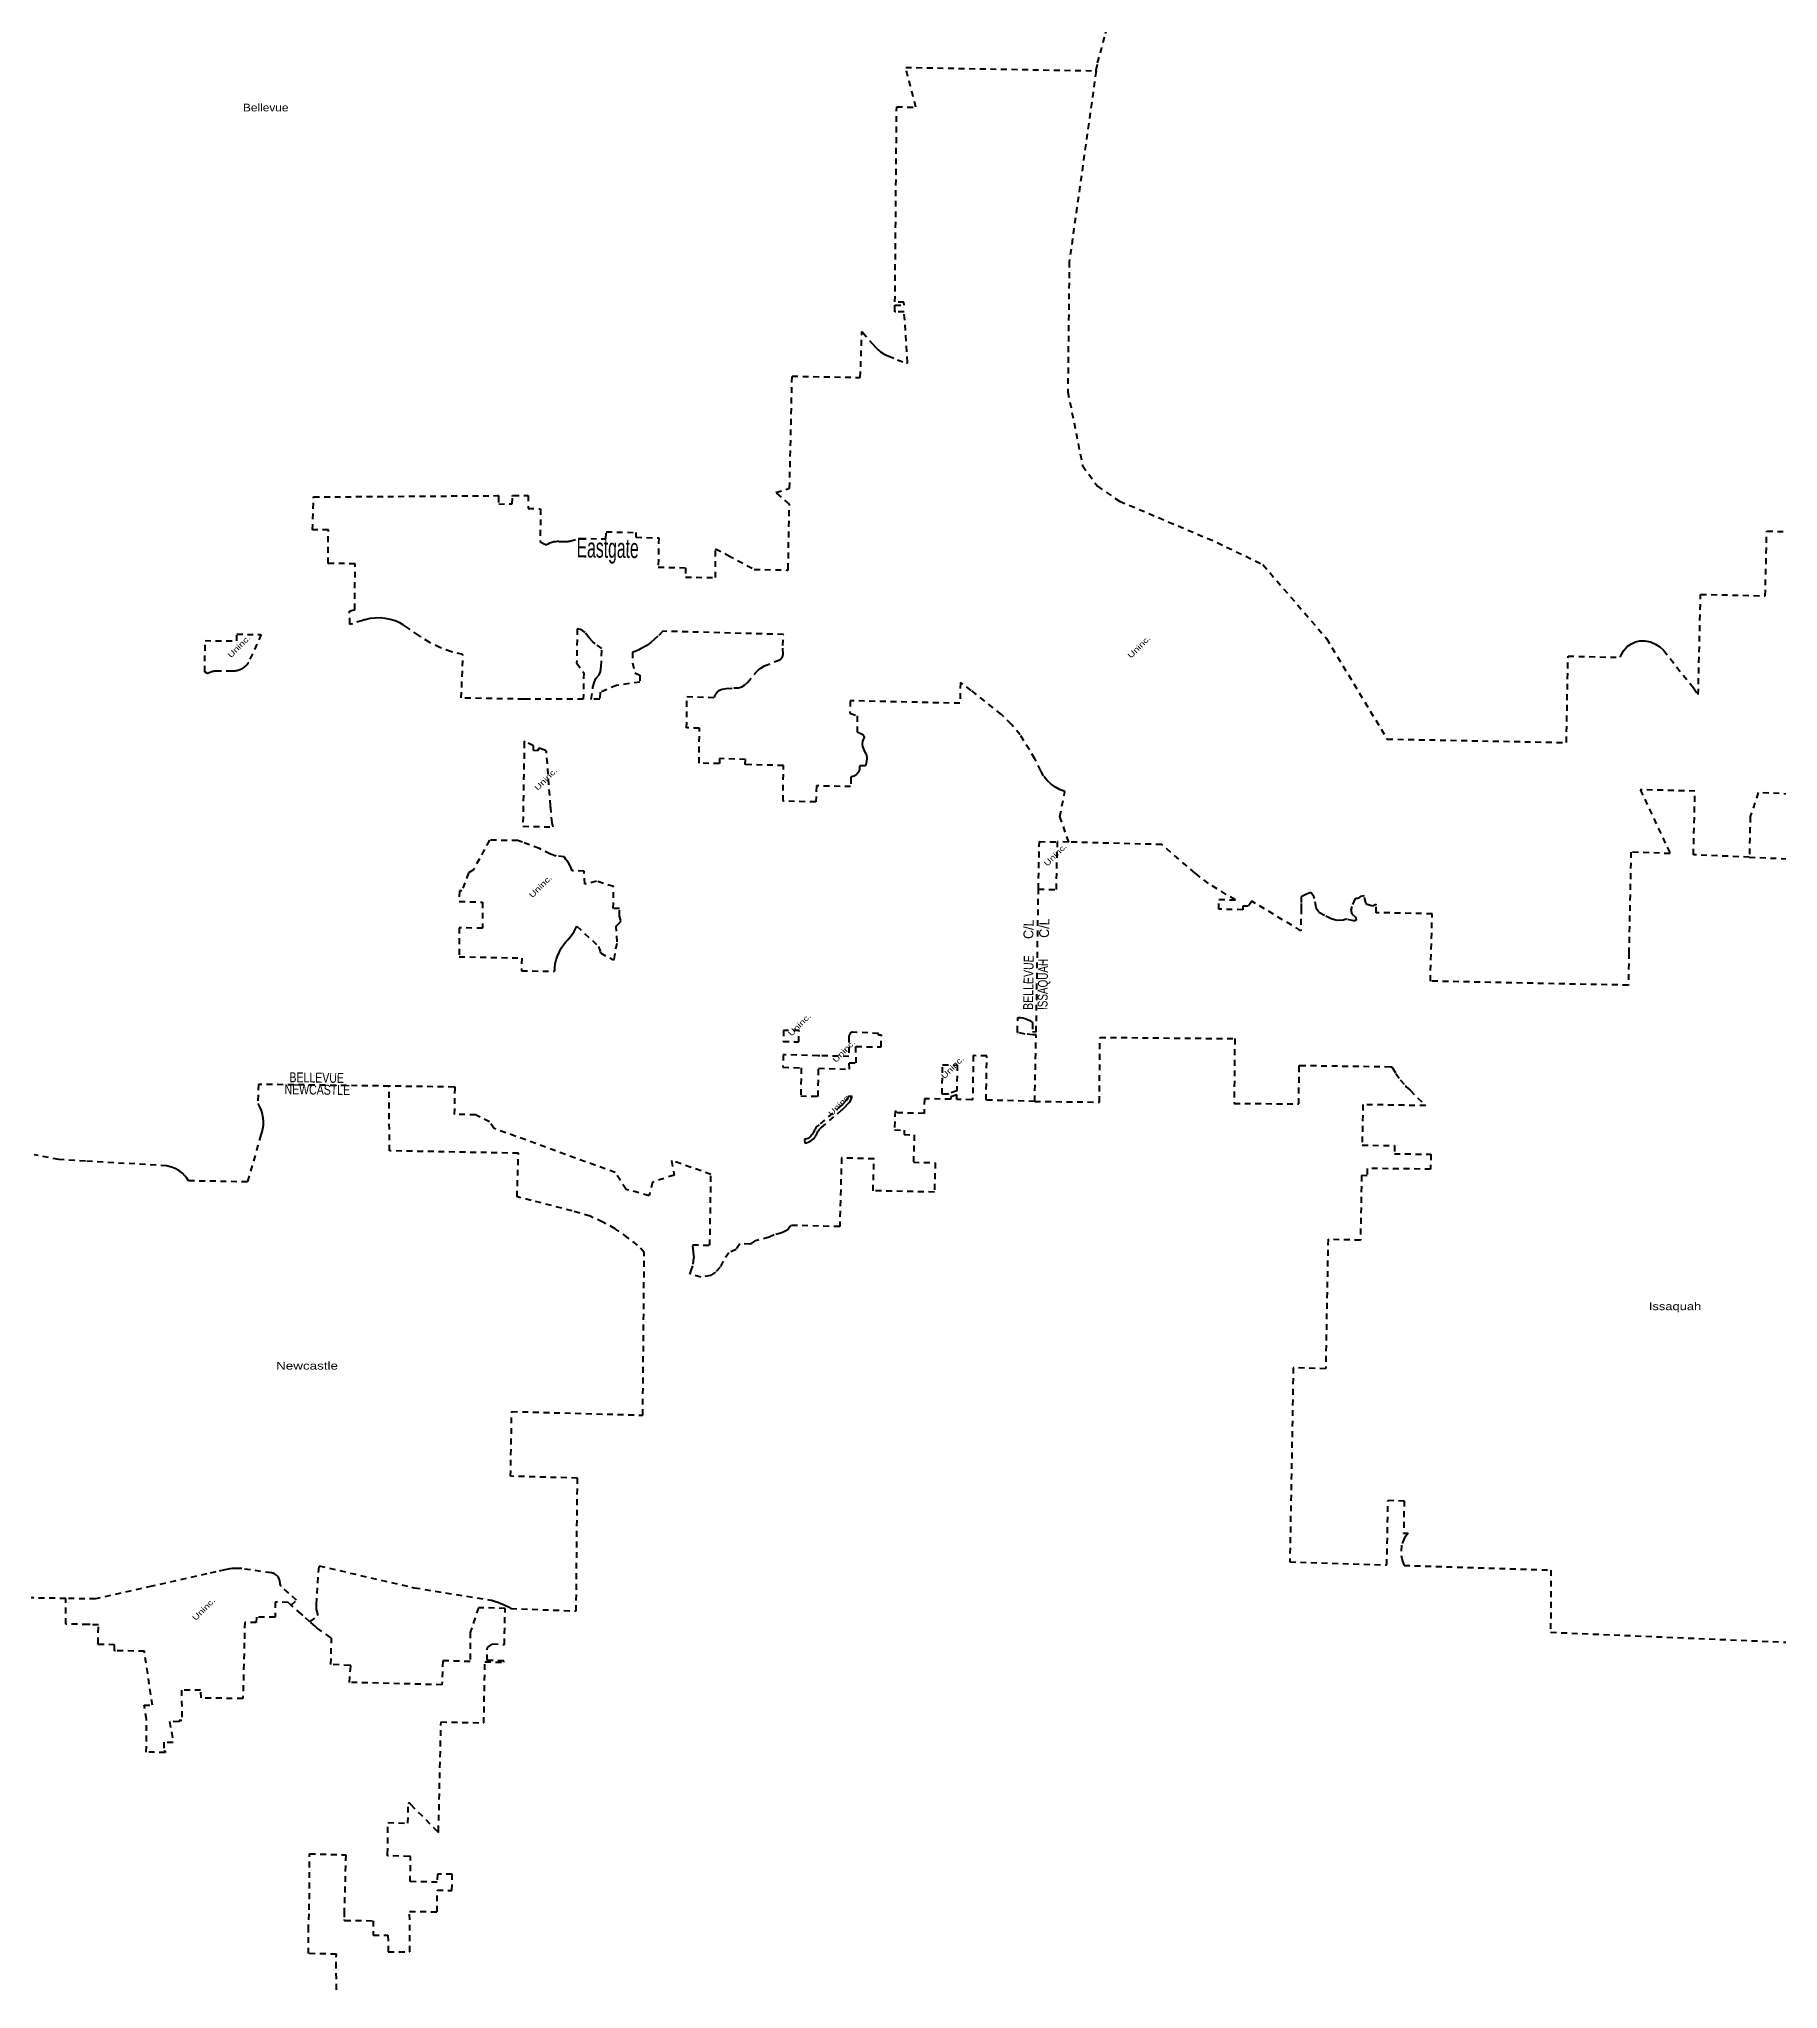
# Model space of a CAD drawing. Header units: feet. Extents: x -903180 to 1023491, y -707744 to 564635.
# Drawn here: x -293405 to -257938, y 214 to 39983 of the extents above; entities that cross this region are included whole.
import ezdxf

# ---------------------------------------------------------------- set-up
doc = ezdxf.new("R2010")
doc.units = ezdxf.units.FT
doc.header["$LTSCALE"] = 80
doc.linetypes.add('SHORT_DASHED', pattern=[2.7, 1.5, -1.2])
doc.layers.add('13', color=7, linetype='SHORT_DASHED', lineweight=40)
for name, color, linetype in [('15', 7, 'Continuous'), ('16', 7, 'Continuous'), ('36', 7, 'Continuous')]:
    doc.layers.add(name, color=color, linetype=linetype)

msp = doc.modelspace()

# ---------------------------------------------------------------- linework, layer by layer
at = {"layer": '13'}
for p, q in [((-281231.28, 29823.18), (-280765.52, 29807.32)), ((-289915.99, 27064.52), (-289923.59, 27061.53)), ((-281299.35, 27261.59), (-281253.23, 27057.53)), ((-272401.25, 23604.09), (-272633.39, 23610.3)), ((-286266.99, 18627.11), (-288927.7, 18663.5)), ((-285844.28, 973.47), (-285845.62, 1797.64))]:
    msp.add_line(p, q, dxfattribs=at)
for points in [[(-271844.86, 39333.26), (-271840.96, 39353.31), (-271813.49, 39494.49), (-271654.42, 40096.17), (-271433.34, 40677.92), (-271152.66, 41233.38), (-270815.45, 41756.46), (-270425.41, 42241.43), (-269986.82, 42682.96), (-269317.56, 43328.27), (-268579.61, 44189.69), (-267935.75, 45123.53), (-267905.05, 45166.68), (-267779.53, 45369.36), (-267675.88, 45584.05), (-267595.25, 45808.39), (-267538.5, 46039.94), (-267506.27, 46276.15), (-267490.33, 47456.18), (-267479.56, 48448.7)], [(-280765.52, 29807.32), (-280776.33, 29211.73), (-280216.55, 29198.98), (-280219.29, 29007.32), (-279608.5, 28999.27), (-279607.52, 29588.54), (-279386.94, 29471.27), (-279366.94, 29460.64), (-279346.94, 29450.8), (-278818.73, 29164.28), (-278146.61, 29153.25), (-278126.59, 29152.92), (-278126.23, 29171.65), (-278101.04, 30497.56), (-278378.01, 30736.66), (-278096.5, 30820.69), (-278045.49, 33106.25), (-276653.89, 33079.87), (-276622.78, 33997.99), (-276622.07, 34018.97), (-276604.33, 33997.99), (-276407.77, 33765.58), (-276334.91, 33690.88), (-276315.9, 33671.39), (-276295.49, 33650.88), (-276286.46, 33641.81), (-276240.87, 33603.47), (-276191.52, 33570.1), (-276138.96, 33542.08), (-276083.75, 33519.7), (-275898.12, 33442.95), (-275712.09, 33375.72), (-275692.08, 33368.49), (-275693.38, 33388.59), (-275759.71, 34419.41), (-275930.06, 34419.82), (-275949.87, 34419.87), (-275949.69, 34439.87), (-275948.58, 34556.98), (-275761.21, 34554.82), (-275765.46, 34617.56), (-275946.9, 34620), (-275912.82, 38598.96), (-275521.53, 38592.72), (-275729.26, 39403.35), (-271867.4, 39333.67), (-271844.86, 39333.26)], [(-271844.86, 39333.26), (-272392.52, 35443.48), (-272422.66, 32790.42), (-272121.18, 31283.01), (-271819.7, 30860.94), (-271367.47, 30559.45), (-269377.68, 29715.3), (-268443.08, 29263.07), (-267146.7, 27755.66), (-265910.62, 25705.57)], [(-281253.23, 27057.53), (-281236.55, 27048.4), (-281150.16, 27011.96), (-281148.64, 26866.73), (-281623.79, 26800.43), (-281958.98, 26660.47), (-281966.34, 26516.82), (-282140.95, 26515.6), (-282107.64, 26761.36), (-282076.13, 26873.48), (-282048.11, 26938.87), (-281983.83, 27014.55), (-281951.91, 27083.75), (-281938.44, 27182.56), (-281924.01, 27549.37), (-282060.4, 27646.87), (-282115.88, 27697.19), (-282186.55, 27773.02), (-282266.08, 27877.49), (-282311.97, 27914.11), (-282358.54, 27937.8), (-282429.08, 27952.87), (-282439.59, 27259.19), (-282295.11, 27056.01), (-282304.02, 26517.06), (-283477.2, 26518.02), (-283493.61, 26518.03), (-283517.2, 26518.49), (-284792.26, 26543.09), (-284758.38, 27428.73), (-284991.66, 27486.3), (-285217.64, 27567.94), (-285433.84, 27672.76), (-285619.74, 27788.31), (-285639.63, 27800.81), (-285659.74, 27814.85), (-285939.45, 28010.27), (-285957.31, 28022.75), (-285979.45, 28035.18), (-286046.93, 28073.06), (-286142.1, 28114.08), (-286241.03, 28144.92), (-286342.65, 28165.25), (-286445.83, 28174.85), (-286549.45, 28173.61), (-286652.38, 28161.55), (-286753.48, 28138.79), (-286765.71, 28135.13), (-286785.69, 28129.16), (-286805.71, 28122.77), (-287048.02, 28045.44), (-287066.17, 28039.65), (-287066.49, 28059.06), (-287070.67, 28315.55), (-286966.87, 28351.04), (-286956.32, 29280.55), (-287508, 29288.83), (-287503.88, 29969.46), (-287826.29, 29971.61), (-287804.66, 30642.94), (-284054.67, 30669.99), (-284033.52, 30670.14), (-284033.05, 30650.13), (-284029.52, 30499.02), (-283752.58, 30501.31), (-283750.05, 30652.18), (-283749.72, 30672.19), (-283730.85, 30672.32), (-283427.8, 30674.51), (-283430.19, 30407.63), (-283177.62, 30401.59), (-283183.13, 29724.98), (-283077.5, 29675.75), (-283054.47, 29668.33), (-283037.5, 29678.94), (-283021.75, 29688.79), (-282983.87, 29707.28), (-282944.26, 29721.72), (-282903.35, 29731.93), (-282861.61, 29737.81), (-282832.51, 29738.84), (-282812.6, 29739.12), (-282792.51, 29737.1), (-282736.97, 29731.53), (-282661.05, 29731.88), (-282617.51, 29736.3), (-282597.46, 29738.34), (-282577.51, 29744.09), (-282408.27, 29792.9), (-282388.15, 29797.93), (-282368.27, 29797.52), (-281844.5, 29786.67), (-281837.43, 29933.51), (-281230.8, 29917.21), (-281231.28, 29823.18)], [(-265910.62, 25705.57), (-262254.04, 25634.46), (-262218.97, 27395.8), (-261154.83, 27372.55), (-261132.36, 27430.32), (-261091.77, 27502.48), (-261012.53, 27590.53), (-260926.05, 27650.4), (-260845.19, 27686.34), (-260756.37, 27706.84), (-260654.83, 27706.84), (-260539.65, 27687.28), (-260435.3, 27641.63), (-260345.35, 27583.8), (-260274.65, 27517.39), (-259660.31, 26749.03), (-259565.35, 26612.53), (-259516.97, 28656.82), (-258197.31, 28626.83), (-258166.09, 29946.09), (-256921.45, 29919.04)], [(-289966.4, 27041.17), (-290021.69, 27075.67), (-290018.18, 27713.18), (-289368.68, 27705.98), (-289370.8, 27843.31), (-288870.95, 27836.27), (-289133.13, 27269.63), (-289138.38, 27260.74), (-289144.06, 27251.75), (-289150.43, 27242.33), (-289155.91, 27234.74), (-289162.34, 27226.3), (-289166.18, 27221.55), (-289170.88, 27215.91), (-289176.18, 27209.78), (-289182.46, 27202.96), (-289186.21, 27199.02), (-289190.56, 27194.57), (-289195.02, 27190.3), (-289198.61, 27186.86), (-289203.34, 27182.5), (-289208.4, 27178.02), (-289211.16, 27175.7), (-289215.55, 27172.01), (-289219.97, 27168.44), (-289224.52, 27164.84), (-289230.08, 27160.65), (-289235.26, 27156.87), (-289240.53, 27153.18), (-289247.36, 27148.67), (-289251.57, 27145.96), (-289255.78, 27143.34), (-289260.84, 27140.29), (-289266.6, 27136.96), (-289270.19, 27134.98), (-289272.69, 27133.64), (-289277.29, 27131.2), (-289282.59, 27128.49), (-289289.63, 27125.07), (-289293.38, 27123.36), (-289297.86, 27121.32), (-289303.1, 27119.06), (-289308.71, 27116.78), (-289314.57, 27114.49), (-289319.6, 27112.6), (-289324.26, 27110.95), (-289328.44, 27109.52), (-289332.74, 27108.12), (-289337.48, 27106.65), (-289341.54, 27105.43), (-289346.48, 27104), (-289351.96, 27102.56), (-289358.4, 27100.97), (-289363, 27099.88), (-289368.09, 27098.78), (-289373.67, 27097.68), (-289378.3, 27096.83), (-289382.51, 27096.1), (-289387.26, 27095.34), (-289393.05, 27094.48), (-289400.1, 27093.59), (-289403.64, 27093.23), (-289408.39, 27092.74), (-289412.69, 27092.37), (-289419.13, 27091.95), (-289422.14, 27091.77), (-289425.68, 27091.62), (-289429.55, 27091.46), (-289433.12, 27091.34), (-289437.93, 27091.31), (-289443.97, 27091.31), (-289448.12, 27091.38), (-289466.76, 27091.82), (-289785.41, 27091.88), (-289791.53, 27091.57), (-289796.99, 27091.19), (-289804.34, 27090.58), (-289810.06, 27090.02), (-289814.39, 27089.54), (-289819.83, 27088.86), (-289823.47, 27088.38), (-289831.2, 27087.21), (-289837.84, 27086.12), (-289848.31, 27084.19), (-289855.49, 27082.66), (-289864.02, 27080.71), (-289871.44, 27078.83), (-289875.63, 27077.72), (-289879.23, 27076.73), (-289885.39, 27074.95), (-289888.62, 27073.98), (-289895.18, 27071.91), (-289903.94, 27068.95), (-289909.09, 27067.11), (-289915.99, 27064.52)], [(-272401.25, 23604.09), (-272584.21, 24123.06), (-272481.4, 24634.66), (-272591.45, 24677.01), (-272671.14, 24724.13), (-272758.81, 24783.22), (-272833.4, 24854.2), (-272919.29, 24952.95), (-272972.85, 25060.14), (-273093.18, 25299.33), (-273393.95, 25789.06), (-273571.76, 26003.87), (-273776.83, 26209.87), (-274390.22, 26697.94), (-274614.13, 26859.02), (-274622.89, 26434.72), (-276859.22, 26486.33), (-276866.75, 26234.48), (-276719.52, 26179.23), (-276718.74, 25851.25), (-276632.29, 25813.28), (-276588.54, 25779.25), (-276583.79, 25768.44), (-276577.99, 25739.69), (-276598.55, 25695.65), (-276606.46, 25665.85), (-276614.37, 25602.02), (-276610.15, 25556.4), (-276567.98, 25451.43), (-276541.62, 25406.6), (-276528.98, 25375.47), (-276522.65, 25317.45), (-276527.25, 25241.53), (-276545.84, 25159.21), (-276667.87, 25160.52), (-276669.75, 25084.13), (-276676.39, 25064.12), (-276681.46, 25051.44), (-276691.28, 25032.79), (-276703, 25015.27), (-276716.48, 24999.08), (-276731.58, 24984.38), (-276748.14, 24971.33), (-276765.97, 24960.1), (-276784.87, 24950.78), (-276804.65, 24943.5), (-276825.08, 24938.32), (-276826.09, 24938.17), (-276846.1, 24935.28), (-276846.68, 24915.61), (-276851.05, 24735.45), (-277549.05, 24750.81), (-277562.35, 24422.23), (-278230.6, 24438.9), (-278221.28, 25164.83), (-278989.6, 25184.18), (-279000.01, 25183.48), (-278996.87, 25291.42), (-279524.68, 25305.9), (-279525.72, 25205.15), (-279942.35, 25214.75), (-279934.98, 25925.64), (-280196.5, 25933), (-280191.73, 26570.9), (-279626.02, 26555.63), (-279615.66, 26610.88), (-279573.06, 26665.13), (-279529.38, 26701.54), (-279470.36, 26725.86), (-279388.12, 26740.05), (-279232.48, 26747.47), (-279138.99, 26751.92), (-279071.37, 26768.38), (-279017.57, 26806.83), (-278955.88, 26855.79), (-278799.34, 27047.5), (-278759.36, 27093.01), (-278731.75, 27117.02), (-278684.4, 27154.13), (-278610.17, 27198.15), (-278317.77, 27315.19), (-278287.82, 27327.8), (-278243.21, 27381.46), (-278233.32, 27402.48), (-278230.12, 27437.68), (-278234.88, 27611.19), (-278223.85, 27838.27), (-280680.03, 27904.56), (-280781.69, 27801.86), (-280859.3, 27735.9), (-280925.32, 27675.79), (-281010.89, 27610.92), (-281084.96, 27570.03), (-281170.13, 27522.4), (-281247.99, 27490.16)], [(-281247.99, 27490.16), (-281297.76, 27476.42), (-281299.35, 27261.59)], [(-289923.59, 27061.53), (-289929.2, 27059.17), (-289934.8, 27056.77), (-289941.25, 27053.85), (-289949.04, 27050.12), (-289957.38, 27045.98), (-289966.4, 27041.17)], [(-258523.44, 23296.79), (-259661.54, 23345.84), (-259631.49, 24644.46), (-260746.16, 24672.93), (-260137.02, 23368.71), (-260936.48, 23400.03), (-260979.19, 21344.68), (-260989.46, 20685.39), (-265027.76, 20767.7), (-264989.93, 22141.1), (-266130.14, 22163.88), (-266133.48, 22319.39), (-266133.92, 22340.01), (-266154.95, 22327.35), (-266200.89, 22299.68), (-266315.32, 22331.36), (-266329.29, 22341.6), (-266341.14, 22359.87), (-266379.52, 22505.32), (-266452.24, 22492.16), (-266509.19, 22452.64), (-266541.42, 22453.05), (-266565.77, 22439.28), (-266632.18, 22293.16), (-266649.34, 22214.88), (-266632.21, 22138.15), (-266554.52, 22070.72), (-266544.63, 22056.5), (-266539.04, 22022.2), (-266551.44, 21998.21), (-266595.8, 21996.77), (-266732.4, 22028.72), (-266748.46, 22032.96), (-266807.15, 22013.58), (-266936.2, 22007.2), (-267052.62, 22040.92), (-267188.8, 22105.08), (-267288.79, 22162.74), (-267299.08, 22175.67), (-267308.57, 22191.17), (-267336.35, 22223.75), (-267355.89, 22270.3), (-267393.74, 22455.99), (-267403.33, 22492.36), (-267462.71, 22575.87), (-267568.09, 22536.57), (-267660.53, 22491.08), (-267664.58, 22348.84), (-267664.39, 22254.14), (-267670.7, 21797.09), (-268666.36, 22397.66), (-268742.35, 22297.76), (-268851.45, 22299.2), (-268851.45, 22223.44), (-269342.8, 22234.68), (-269340.91, 22434.7), (-269005.46, 22427.02), (-269555.77, 22758.72), (-269786.93, 22939.17), (-269806.22, 22954.23), (-269826.93, 22971.96), (-270506.34, 23553.4), (-272401.25, 23604.09)], [(-257048.28, 24555.98), (-258340.3, 24612.34), (-258504, 24124.42), (-258523.44, 23296.79), (-257204.08, 23241.28)], [(-273021.94, 22643.35), (-273002.44, 23613.85), (-272633.39, 23610.3)], [(-273021.94, 22643.35), (-272655.51, 22636.46), (-272633.39, 23610.3)], [(-273097.89, 18314.75), (-273068.88, 19672.23), (-273124.12, 19673.41), (-273134.69, 19673.87), (-273290.45, 19689.41), (-273427.38, 19717.75), (-273447.35, 19721.89), (-273447.07, 19739.75), (-273442.88, 20009.82), (-273442.56, 20030.36), (-273422.57, 20029.25), (-273388.54, 20027.36), (-273338.74, 20019.3), (-273290.06, 20006.08), (-273243.02, 19987.84), (-273198.15, 19964.79), (-273162.05, 19941.17), (-273139.17, 19924.52), (-273139.44, 19906.62), (-273142.02, 19740.65), (-273067.1, 19735.11), (-273021.94, 22643.35)], [(-273097.89, 18314.75), (-271777.95, 18302.25), (-271765.45, 19622.19), (-269017.78, 19596.18), (-269030.28, 18276.24), (-267710.34, 18263.74), (-267703.09, 19029.83), (-267702.9, 19049.75), (-267688.65, 19049.54), (-265830.85, 19023.02), (-265810.96, 19022.73), (-265799.74, 19002.53), (-265734.58, 18885.24), (-265644.36, 18756.67), (-265541.21, 18638.23), (-265531.42, 18628.39), (-265511.28, 18608.15), (-265491.52, 18589.59), (-265441.73, 18542.82), (-265125.39, 18229.59), (-266404.01, 18249.88), (-266418.62, 17425.01), (-265758.7, 17414.54), (-265761.62, 17249.56), (-265019.28, 17237.79), (-265022.89, 16934.65), (-266316.84, 16947.32), (-266317.98, 16798.79), (-266430.44, 16802.32), (-266455.01, 15482.45), (-267114.74, 15503.15), (-267163.89, 12863.39), (-267823.62, 12884.09), (-267894.46, 8924.36), (-265915.26, 8862.25), (-265891.64, 10182.16), (-265561.77, 10171.81), (-265573.58, 9511.86), (-265483.42, 9509.03), (-265556.38, 9412.35), (-265618.33, 9265.47), (-265625.23, 9053.73), (-265593.82, 8942.37), (-265564.08, 8851.24), (-262567.65, 8757.22), (-262576.16, 7489.73), (-257296.32, 7268.31)], [(-273097.89, 18314.75), (-274088.83, 18343.71), (-274074.85, 19243.61), (-274349.8, 19249.48), (-274363.45, 18370.41), (-274363.77, 18349.59), (-274383.76, 18350.01), (-274688.7, 18356.53), (-274687.53, 18431.75), (-274687.22, 18451.75), (-274707.22, 18444.43), (-274807.93, 18407.57), (-274808.68, 18359.1), (-275347.23, 18370.61), (-275352.86, 18070.66), (-275908.22, 18082.53), (-275946.37, 18122.44), (-275957.61, 17733.5), (-275757.65, 17729.23), (-275760.91, 17638.42), (-275555.33, 17632.72), (-275571.84, 17075.08), (-275126.57, 17065.61), (-275143.91, 16465.84), (-276393.66, 16492.53), (-276374.88, 17142.29), (-277037.28, 17164.01), (-277073.88, 15762.18), (-278072.64, 15787.61), (-278128.07, 15710.56), (-278173.21, 15673.99), (-278258.13, 15632.04), (-278408.62, 15595.47), (-278512.89, 15547.08), (-278813.86, 15465.33), (-278904.15, 15405.1), (-279114.83, 15413.7), (-279187.92, 15297.54), (-279338.41, 15228.71), (-279454.5, 15056.61), (-279514.69, 14936.15), (-279609.28, 14832.89), (-279708.17, 14764.06), (-279905.96, 14733.94), (-280133.83, 14798.48), (-280110.88, 14845.17), (-280060.21, 14997.27), (-280045.62, 15123.91), (-280054.9, 15249.45), (-280074.11, 15390.33), (-279723.22, 15381.44), (-279699.68, 16826.03), (-280502.92, 17108.86), (-280453.3, 16813.39), (-280894.03, 16667.17), (-280962.26, 16393.01), (-281430.78, 16521.86), (-281651.87, 16863.9), (-284122.62, 17763.89), (-284217.98, 17896.89), (-284501.23, 18043.57), (-284928.88, 18048.42), (-284919.16, 18577.12), (-284918.58, 18608.68), (-284938.79, 18608.95), (-286266.99, 18627.11)], [(-288927.7, 18663.5), (-288942.14, 18275.8), (-288904.72, 18205.88), (-288875.25, 18133.49), (-288853.51, 18058.43), (-288839.73, 17981.5), (-288834.07, 17903.56), (-288836.59, 17825.45), (-288847.26, 17748.03), (-288865.96, 17672.15), (-288879.96, 17630.88), (-289153.25, 16675.02), (-290283.46, 16694.51), (-290356.41, 16695.74), (-290388.94, 16747.33), (-290425.43, 16792.98), (-290481.56, 16852.71), (-290551.37, 16906.3), (-290626.34, 16948.37), (-290701.71, 16977.35), (-290802.49, 17002.36), (-292458.79, 17098.27), (-293000.25, 17128.61), (-293502.72, 17228.31)], [(-287878.18, 7704.23), (-287709.23, 7830.4), (-287725.75, 7879.64), (-287734.21, 7915.92), (-287743.27, 7952.8), (-287746.29, 7989.09), (-287747.5, 8023.55), (-287747.07, 8061.99), (-287692.8, 8842.57), (-285751.01, 8397.69), (-284231.56, 8153.03), (-284173.27, 8140.57), (-284113.74, 8124.54), (-284045.45, 8102.77), (-283985.63, 8079.19), (-283933.05, 8057.42), (-283880.47, 8031.42), (-283830.92, 8004.81), (-283779.87, 7973.25), (-282448.96, 7924.33), (-282423.65, 10633.72), (-283787.54, 10671.13), (-283762.98, 11991.19), (-281091.59, 11917.2), (-281060.64, 15231.21), (-281197.41, 15385.72), (-281396.5, 15535.14), (-281653.51, 15718.84), (-281906.38, 15854.61), (-282165.66, 15971.97), (-282532.5, 16082.1), (-283652.91, 16370.88), (-283627.89, 17258.42), (-286255.72, 17307.92), (-286266.99, 18627.11)], [(-288260.29, 8042.81), (-288152.07, 8144.8), (-288459.27, 8420.6), (-288472, 8433.47), (-288478.58, 8443.86), (-288482.38, 8458.76), (-288486.54, 8470.53), (-288493.71, 8543.42), (-288498.31, 8558.86), (-288504.19, 8575.49), (-288512.15, 8593.85), (-288522.19, 8610.13), (-288535.35, 8628.14), (-288558.37, 8651.52), (-288581.56, 8669.19), (-288600.25, 8679.92), (-288627.95, 8692.05), (-288645.43, 8696.38), (-288666.28, 8700.06), (-289265.39, 8786.7), (-289304.6, 8789.85), (-289338.18, 8790.89), (-289366.92, 8791.23), (-289395.3, 8790.54), (-289429.23, 8789.5), (-289464.2, 8786.73), (-289512.32, 8781.53), (-289616.87, 8762.13), (-289796.02, 8721.08), (-289982.44, 8679.69), (-291105.83, 8426.45), (-292252.82, 8168), (-292860.31, 8178.87)], [(-292860.31, 8178.87), (-294010.54, 8196.46)], [(-288260.29, 8042.81), (-288323.08, 8098.58), (-288586.11, 8104.83), (-288591.36, 7793.72), (-288971.43, 7798.34), (-288973.16, 7688.95), (-289207.37, 7690.61), (-289218.96, 7274.8), (-289246.34, 6135.16), (-290098.67, 6149.05), (-290108.46, 6306.33), (-290496.48, 6309.82), (-290493.86, 5690.23), (-290546.15, 5689.93), (-290546.48, 5665.23), (-290743.16, 5667.98), (-290668.47, 5241.89), (-290861.47, 5244.59), (-290861.6, 5069.58), (-290831.61, 5069.16), (-290831.63, 5037.11), (-291216.76, 5044.56), (-291211.68, 5716.61), (-291262, 6005.71), (-291093.73, 6002.22), (-291256.48, 7103.19), (-291844.13, 7112.6), (-291863.86, 7112.92), (-291863.76, 7132.92), (-291863.27, 7236.16), (-292183.97, 7241.49), (-292202.33, 7241.79), (-292201.9, 7261.82), (-292193.84, 7641.07), (-292364.14, 7644.72), (-292403.94, 7645.58), (-292404.14, 7645.66), (-292861.27, 7657.39), (-292860.31, 8178.87)], [(-287878.18, 7704.23), (-288017.31, 7828.98), (-288037.31, 7846.91), (-288057.31, 7862.52), (-288260.29, 8042.81)], [(-285845.62, 1797.64), (-285284.42, 1787.95), (-285282.29, 2228.66), (-284982.31, 2223.48), (-284980.72, 2553.5), (-285280.7, 2558.68), (-285281.49, 2393.67), (-285835.04, 2403.23), (-285826.49, 2898.16), (-285826.15, 2918.04), (-285850.27, 2918.72), (-286274.67, 2930.7), (-286294.8, 2931.27), (-286294.5, 2966.23), (-286288.96, 3607.63), (-285879.59, 3594.6), (-285878.56, 4019.3), (-285861.22, 4007.95), (-285836.46, 3991.75), (-285821.38, 3976.55), (-285318.89, 3470.09), (-285282.9, 3431.38), (-285257.64, 3404.22), (-285257, 3431.38), (-285204.96, 5661.55), (-284332.54, 5640.2), (-284310.15, 6885.88), (-283924.66, 6877.19), (-283924.14, 6906.54), (-284264.7, 6915.29), (-284260.8, 7175.18), (-284160.94, 7250.69), (-283911.97, 7241.82), (-283898.97, 7975.64), (-284443.91, 7990.33), (-284609.21, 7487.6), (-284614.53, 6891.32), (-285167.87, 6907.29), (-285187.12, 6418.32), (-287075.84, 6467.25), (-287047.89, 6792.73), (-287046.18, 6812.64), (-287068.04, 6813.68), (-287452.55, 6831.91), (-287439.65, 7346.65), (-287439.17, 7365.89), (-287460.23, 7380.92), (-287729.02, 7572.68), (-287740.94, 7581.19), (-287769.02, 7606.36), (-287878.18, 7704.23)], [(-287334.98, 199.72), (-287343.57, 645.68), (-287340.42, 924.72), (-287909.96, 936.65), (-287910.6, 1409.66), (-287892.61, 1830.72), (-287885.41, 2973.52), (-287147.93, 2948.74), (-287179.94, 1839.62), (-287181.82, 1819.62), (-287182.07, 1799.62), (-287184.11, 1632.8), (-287184.36, 1612.79), (-287165.15, 1612.6), (-286586.79, 1606.87), (-286587.45, 1312.33), (-286288.2, 1310.69), (-286283.27, 970.34), (-285844.28, 973.47)]]:
    msp.add_lwpolyline(points, dxfattribs=at)
for points in [[(-283535.7, 23928.45), (-282919.78, 23911.1), (-282938.29, 23996.04), (-282969.61, 24300.88), (-282971.77, 24321.98), (-282973.17, 24340.88), (-283054.45, 25441.42), (-283055.92, 25461.25), (-283075.93, 25469.12), (-283186.28, 25512.48), (-283205.51, 25520.04), (-283217.88, 25500.34), (-283239.14, 25466.47), (-283319.92, 25475.38), (-283319.95, 25568.83), (-283489.17, 25650.34), (-283507.68, 25659.25), (-283507.99, 25639.97)], [(-282888.52, 20972.08), (-282887.91, 20992.08), (-282886.35, 21042.78), (-282875.93, 21123.42), (-282857.14, 21202.52), (-282830.18, 21279.23), (-282795.35, 21352.7), (-282788.37, 21369.42), (-282752.98, 21440.76), (-282710.33, 21508.02), (-282660.89, 21570.45), (-282624.76, 21607.37), (-282620.81, 21611.41), (-282589.67, 21647.37), (-282549.71, 21693.5), (-282488.82, 21778.92), (-282436.61, 21887.84), (-281992.85, 21476.69), (-281960.76, 21377.3), (-281956.15, 21342.7), (-281700, 21211.15), (-281677.74, 21212.4), (-281610.46, 21569.66), (-281632.8, 21877.39), (-281617.26, 21906.22), (-281543.53, 21978.6), (-281539.15, 22004.79), (-281563.28, 22093.76), (-281563.41, 22247.32), (-281691.71, 22250.21), (-281688.97, 22698.88), (-282035.43, 22805.23), (-282274.83, 22745.74), (-282286.56, 23012.58), (-282513.42, 23017.01), (-282533.75, 23017.4), (-282539.92, 23036.39), (-282566.54, 23103.8), (-282600.71, 23169.31), (-282628.28, 23210.89), (-282641.45, 23230.75), (-282657.41, 23250.89), (-282691.18, 23304.4), (-282858.12, 23319.99), (-282971.23, 23360.08), (-283197.49, 23472.39), (-283545, 23602.29), (-283643.69, 23634.96), (-284217.99, 23643.29), (-284543.84, 23041.47), (-284645.1, 22977.04), (-284783.69, 22608.79), (-284832.18, 22608.74), (-284833.07, 22394.88), (-284360.19, 22379.06), (-284358.74, 21845.56), (-284837.84, 21857.56), (-284837.19, 21267.34), (-283560.84, 21240), (-283563.26, 20978.51), (-282908.52, 20972.27)], [(-276877.28, 18972.59), (-276879.25, 19103.49), (-276741.24, 19099.76), (-276743.12, 19433.41), (-276226.63, 19429.64), (-276225.32, 19665.88), (-276283.33, 19668.31), (-276283.92, 19703.25), (-276815.95, 19728.77), (-276819.74, 19727.88), (-276828.48, 19725.14), (-276836.88, 19721.49), (-276844.85, 19716.99), (-276852.31, 19711.68), (-276859.18, 19705.61), (-276865.37, 19698.87), (-276870.83, 19691.51), (-276875.48, 19683.62), (-276879.29, 19675.29), (-276882.2, 19666.61), (-276884.19, 19657.67), (-276885.23, 19648.57), (-276885.32, 19639.41), (-276885.32, 19232.32), (-277478.12, 19245.85), (-277498.12, 19246.31), (-277518.12, 19246.88), (-278228.3, 19267.17), (-278233.13, 19014.06), (-277859.09, 18999.38), (-277870.26, 18427.86), (-277515.24, 18419.19), (-277506.02, 18992.1)], [(-277907.69, 19528.89), (-277902.52, 19758.46), (-278221.22, 19764.19), (-278225.56, 19539.82)], [(-274870.72, 18464.46), (-274890.23, 18462.42), (-274898.56, 18461.55), (-274948.72, 18460.45), (-274983.93, 18463.11), (-274977.76, 19062.97), (-274677.83, 19056.46), (-274685.98, 18532.07), (-274850.23, 18471.96)], [(-277790.85, 17540.47), (-277788.04, 17465.01), (-277773.03, 17467.68), (-277752.04, 17472.07), (-277720.9, 17482.07), (-277690.97, 17495.28), (-277662.59, 17511.54), (-277636.06, 17530.68), (-277611.68, 17552.48), (-277589.71, 17576.72), (-277570.4, 17603.12), (-277565.59, 17611.39), (-277553.93, 17631.42), (-277543.8, 17651.39), (-277530.14, 17678.78), (-277520.13, 17698.84), (-277508.34, 17718.78), (-277499.52, 17731.92), (-277487.56, 17746.26), (-277467.3, 17766.68), (-277447.79, 17783.35), (-277027.3, 18142.66), (-277005.94, 18160.91), (-276987.3, 18178.73), (-276966.86, 18198.26), (-276902.13, 18270.14), (-276883.29, 18291.06), (-276870.03, 18310.14), (-276850.66, 18341.79), (-276832.75, 18379.42), (-276818.86, 18418.71), (-276896.55, 18422.35), (-276909.63, 18391.16), (-276925.89, 18361.5), (-276942.4, 18337.34), (-277019.89, 18251.3), (-277056.02, 18216.77), (-277496.51, 17840.37), (-277516.6, 17823.21), (-277536.51, 17803.87), (-277539.24, 17801.22), (-277559.54, 17776.9), (-277575.68, 17752.84), (-277586.87, 17733.06), (-277596.96, 17712.84), (-277611.06, 17684.58), (-277620.66, 17665.66), (-277633.16, 17644.18), (-277647.84, 17624.11), (-277664.54, 17605.69), (-277683.07, 17589.12), (-277703.23, 17574.58), (-277724.8, 17562.22), (-277747.54, 17552.18), (-277771.21, 17544.58)]]:
    msp.add_lwpolyline(points, close=True, dxfattribs=at)

# ---------------------------------------------------------------- texts
at = {"layer": '15'}
for s, height, rotation, width, p in [('C/L', 201.2, 88.423, 0.95, (-273127.83, 21626.16)), ('C/L', 201.2, 88.423, 0.95, (-272807.94, 21648.93)), ('BELLEVUE', 201.2, 89.209, 0.8, (-273133.11, 20181.2)), ('ISSAQUAH', 201.2, 89.209, 0.75, (-272838.15, 20178.78)), ('BELLEVUE', 201.1, 359.217, 0.8, (-288298.79, 18707.92)), ('NEWCASTLE', 201.1, 359.217, 0.8, (-288399.64, 18463.85))]:
    msp.add_text(s, height=height, rotation=rotation, dxfattribs=dict(at, width=width)).set_placement(p)
at = {"layer": '16', "width": 0.6}
msp.add_text('Eastgate', height=400, rotation=359.37, dxfattribs=at).set_placement((-282442.01, 29410.12))
at = {"layer": '36'}
for s, width, p in [('Bellevue', 1.15, (-289245.68, 38506.38)), ('Issaquah', 1.25, (-260572.18, 14058.45)), ('Newcastle', 1.3, (-288570.01, 12846.18))]:
    msp.add_text(s, height=157.5, dxfattribs=dict(at, width=width)).set_placement(p)
at = {"layer": '36', "width": 1.35}
for p in [(-289490.25, 27351.62), (-271133.88, 27343.42), (-283232.56, 24643.98), (-272840.85, 23100.61), (-283342.87, 22457.8), (-278060.13, 19634.05), (-277153.16, 19097.68), (-274939.38, 18766.1), (-277240.93, 18005.41), (-290209.99, 7716.89)]:
    msp.add_text('Uninc.', height=113, rotation=45, dxfattribs=at).set_placement(p)

doc.saveas('drawing.dxf')
